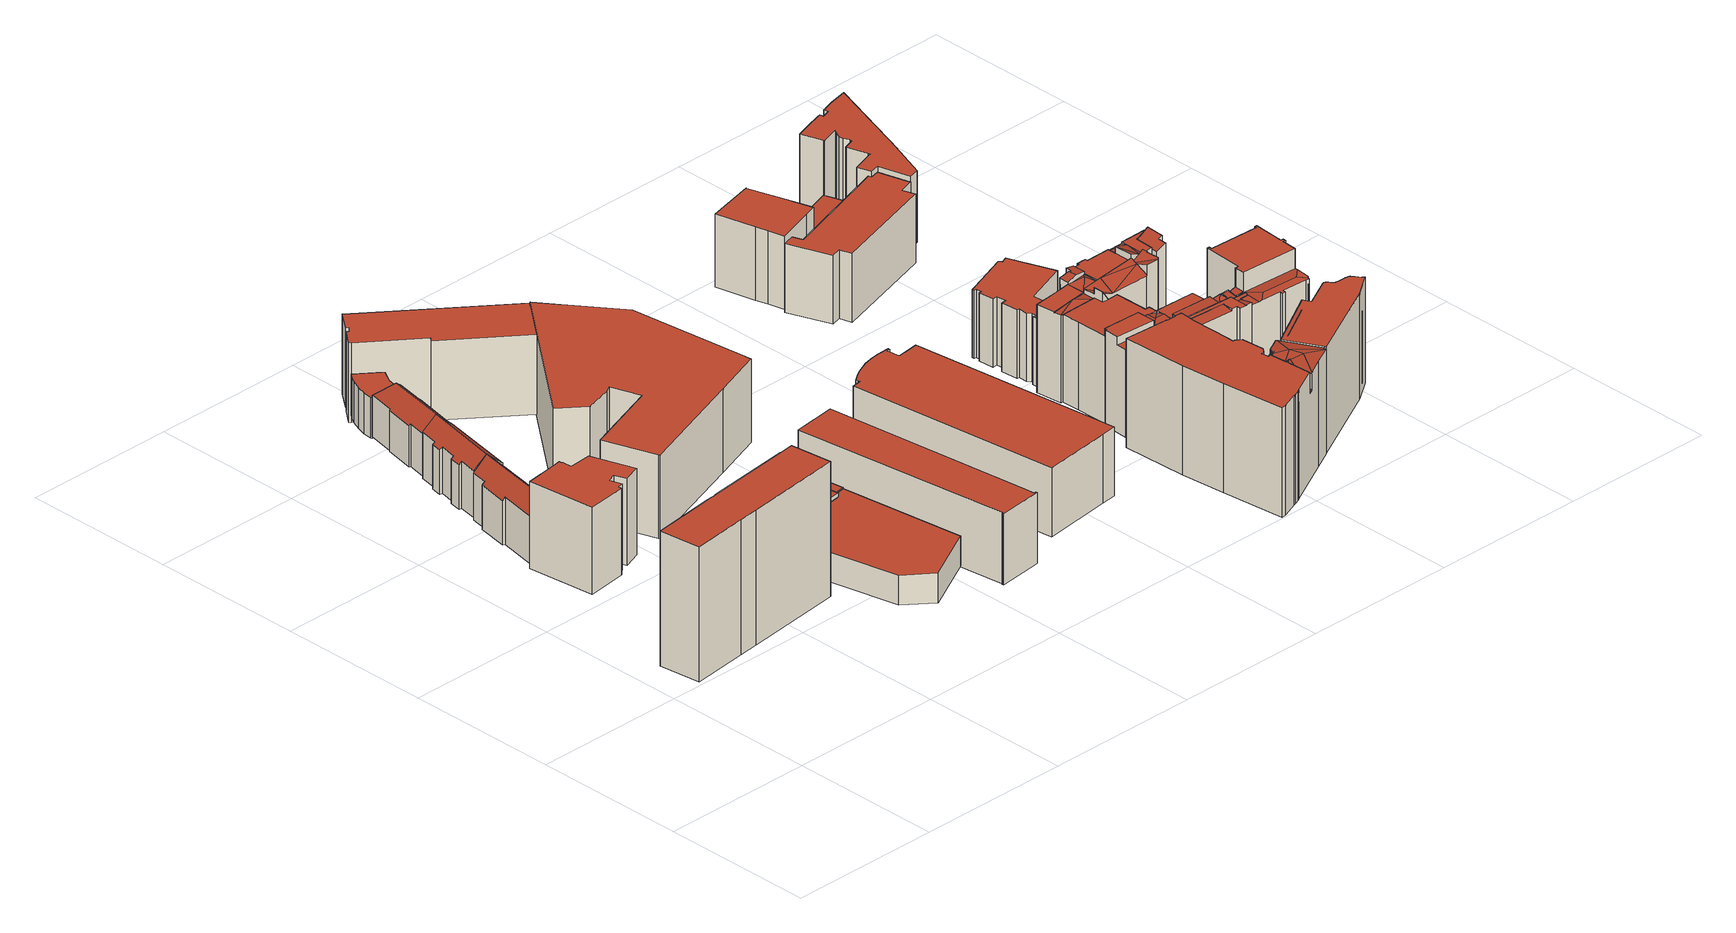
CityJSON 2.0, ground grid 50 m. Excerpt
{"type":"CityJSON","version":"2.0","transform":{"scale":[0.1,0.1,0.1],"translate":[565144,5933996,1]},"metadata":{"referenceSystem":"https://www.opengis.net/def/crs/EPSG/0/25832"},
"CityObjects":{
"building1":{"type":"Building","attributes":{"Gemeindeschluessel":"02000000","Geometrietyp2DReferenz":"3000","function":"31001_2010","roofType":"1000","measuredHeight":43.53,"storeysAboveGround":12},"geometry":[{"type":"MultiSurface","lod":"2","boundaries":[[[0,1,2,3]],[[4,5,6,7]],[[8,3,2,9]],[[0,10,11,1]],[[12,13,14,15]],[[16,17,18,14,13,19,11,10,20,6,5]],[[21,22,23,4,7,24,8,9,25,12,15]],[[23,22,17,16]],[[21,15,14,18]],[[12,25,19,13]],[[8,24,20,10,0,3]],[[25,9,2,1,11,19]],[[4,23,16,5]],[[22,21,18,17]],[[24,7,6,20]]],"semantics":{"surfaces":[{"type":"RoofSurface"},{"type":"WallSurface"},{"type":"GroundSurface"}],"values":[0,1,1,1,1,0,2,1,1,1,1,1,1,1,1]}}]},
"building2":{"type":"Building","attributes":{"Gemeindeschluessel":"02000000","Geometrietyp2DReferenz":"3000","function":"31001_2010","roofType":"1000","measuredHeight":28,"storeysAboveGround":7},"geometry":[{"type":"MultiSurface","lod":"2","boundaries":[[[26,27,28,29,30,31,32,33,34,35,36,37,38,39,40,41]],[[42,43,44,45,46,47,48,49,50,51,52,53,54,55,56,57]],[[57,56,27,26]],[[56,55,28,27]],[[55,54,29,28]],[[54,53,30,29]],[[53,52,31,30]],[[52,51,32,31]],[[51,50,33,32]],[[50,49,34,33]],[[49,48,35,34]],[[48,47,36,35]],[[47,46,37,36]],[[46,45,38,37]],[[45,44,39,38]],[[44,43,40,39]],[[43,42,41,40]],[[42,57,26,41]]],"semantics":{"surfaces":[{"type":"GroundSurface"},{"type":"RoofSurface"},{"type":"WallSurface"}],"values":[0,1,2,2,2,2,2,2,2,2,2,2,2,2,2,2,2,2]}}]},
"building3":{"type":"Building","attributes":{"Gemeindeschluessel":"02000000","Geometrietyp2DReferenz":"3000","function":"31001_1010","roofType":"3100","measuredHeight":19.77,"storeysAboveGround":4},"geometry":[{"type":"MultiSurface","lod":"2","boundaries":[[[58,59,60,61,62,63,64,65]],[[66,67,68,69,59,58]],[[70,65,64,71]],[[71,64,63,72]],[[72,63,62,73]],[[73,62,61,74]],[[74,61,60,75]],[[76,69,68,77]],[[77,68,67,78]],[[78,67,66,79]],[[79,66,58,65,70]],[[75,60,59,69,76]],[[75,76,77,78,79,70,71,72,73,74]]],"semantics":{"surfaces":[{"type":"RoofSurface"},{"type":"WallSurface"},{"type":"GroundSurface"}],"values":[0,0,1,1,1,1,1,1,1,1,1,1,2]}}]},
"building4":{"type":"Building","attributes":{"Gemeindeschluessel":"02000000","Geometrietyp2DReferenz":"3000","function":"31001_1010","roofType":"3100","measuredHeight":19.02,"storeysAboveGround":4},"geometry":[{"type":"MultiSurface","lod":"2","boundaries":[[[59,80,81,82,83,84,85,86,87,88,89,90]],[[91,92,80,59]],[[93,90,89,94]],[[94,89,88,95]],[[95,88,87,96]],[[96,87,86,97]],[[97,86,85,98]],[[98,85,84,99]],[[99,84,83,100]],[[100,83,82,101]],[[101,82,81,102]],[[103,92,91,104]],[[104,91,59,90,93]],[[102,81,80,92,103]],[[102,103,104,93,94,95,96,97,98,99,100,101]]],"semantics":{"surfaces":[{"type":"RoofSurface"},{"type":"WallSurface"},{"type":"GroundSurface"}],"values":[0,0,1,1,1,1,1,1,1,1,1,1,1,1,2]}}]},
"building5":{"type":"Building","attributes":{"Gemeindeschluessel":"02000000","Geometrietyp2DReferenz":"3000","function":"31001_1010","roofType":"3200","measuredHeight":18.4,"storeysAboveGround":4},"geometry":[{"type":"MultiSurface","lod":"2","boundaries":[[[105,106,107,108,109,110,111,112]],[[113,114,115,116,106,105]],[[106,116,117,118,107]],[[119,112,111,120]],[[120,111,110,121]],[[121,110,109,122]],[[122,109,108,123]],[[124,115,114,125]],[[125,114,113,126]],[[127,118,117,128]],[[124,125,126,119,120,121,122,123,127,128]],[[124,128,117,116,115]],[[119,126,113,105,112]],[[127,123,108,107,118]]],"semantics":{"surfaces":[{"type":"RoofSurface"},{"type":"WallSurface"},{"type":"GroundSurface"}],"values":[0,0,0,1,1,1,1,1,1,1,2,1,1,1]}}]},
"building6":{"type":"Building","attributes":{"Gemeindeschluessel":"02000000","Geometrietyp2DReferenz":"3000","function":"31001_2010","roofType":"1000","measuredHeight":13.11,"storeysAboveGround":3},"geometry":[{"type":"MultiSurface","lod":"2","boundaries":[[[129,130,131,132,133,134,135,136,137,138,139]],[[140,141,142,143,144,145,146,147,148,149,150]],[[142,137,136,143]],[[143,136,135,144]],[[144,135,134,145]],[[145,134,133,146]],[[146,133,132,147]],[[147,132,131,148]],[[148,131,130,149]],[[149,130,129,150]],[[140,139,138,141]],[[141,138,137,142]],[[140,150,129,139]]],"semantics":{"surfaces":[{"type":"RoofSurface"},{"type":"GroundSurface"},{"type":"WallSurface"}],"values":[0,1,2,2,2,2,2,2,2,2,2,2,2]}}]},
"building7":{"type":"Building","attributes":{"Gemeindeschluessel":"02000000","Geometrietyp2DReferenz":"3000","function":"31001_2462","roofType":"1000","measuredHeight":9.64},"geometry":[{"type":"MultiSurface","lod":"2","boundaries":[[[151,152,153,154]],[[154,153,155,156]],[[156,155,157,158]],[[158,157,159,160]],[[160,159,161,162]],[[162,161,163,164]],[[152,151,164,163]],[[164,151,154,156,158,160,162]],[[152,163,161,159,157,155,153]]],"semantics":{"surfaces":[{"type":"WallSurface"},{"type":"GroundSurface"},{"type":"RoofSurface"}],"values":[0,0,0,0,0,0,0,1,2]}}]},
"building8":{"type":"Building","attributes":{"Gemeindeschluessel":"02000000","Geometrietyp2DReferenz":"3000","function":"31001_3010","roofType":"1000","measuredHeight":8.7,"storeysAboveGround":3},"geometry":[{"type":"MultiSurface","lod":"2","boundaries":[[[165,166,167,168]],[[169,170,166,165]],[[169,171,172,170]],[[172,171,173,174]],[[174,173,175,176]],[[177,176,175,178]],[[167,177,178,168]],[[169,165,168,178,175,173,171]],[[166,170,172,174,176,177,167]]],"semantics":{"surfaces":[{"type":"WallSurface"},{"type":"GroundSurface"},{"type":"RoofSurface"}],"values":[0,0,0,0,0,0,0,1,2]}}]},
"building9":{"type":"Building","attributes":{"Gemeindeschluessel":"02000000","Geometrietyp2DReferenz":"3000","function":"31001_2010","roofType":"1000","measuredHeight":25.71,"storeysAboveGround":7},"geometry":[{"type":"MultiSurface","lod":"2","boundaries":[[[179,180,181,182]],[[182,181,183,184]],[[184,183,185,186]],[[186,185,187,188]],[[188,187,189,190]],[[190,189,191,192]],[[192,191,193,194]],[[194,193,195,196]],[[196,195,197,198]],[[198,197,199,200]],[[201,202,203,204]],[[205,206,180,179]],[[207,208,202,201]],[[204,203,206,205]],[[200,199,208,207]],[[200,207,201,204,205,179,182,184,186,188,190,192,194,196,198]],[[208,199,197,195,193,191,189,187,185,183,181,180,206,203,202]]],"semantics":{"surfaces":[{"type":"WallSurface"},{"type":"GroundSurface"},{"type":"RoofSurface"}],"values":[0,0,0,0,0,0,0,0,0,0,0,0,0,0,0,1,2]}}]},
"building10":{"type":"Building","attributes":{"Gemeindeschluessel":"02000000","Geometrietyp2DReferenz":"3000","function":"31001_2010","roofType":"1000","measuredHeight":8,"storeysAboveGround":3},"geometry":[{"type":"MultiSurface","lod":"2","boundaries":[[[209,210,211,212]],[[212,211,213,214]],[[214,213,215,216]],[[216,215,217,218]],[[210,209,219,220]],[[220,219,218,217]],[[218,219,209,212,214,216]],[[220,217,215,213,211,210]]],"semantics":{"surfaces":[{"type":"WallSurface"},{"type":"GroundSurface"},{"type":"RoofSurface"}],"values":[0,0,0,0,0,0,1,2]}}]},
"building11":{"type":"Building","attributes":{"Gemeindeschluessel":"02000000","Geometrietyp2DReferenz":"3000","function":"31001_2010","roofType":"1000","measuredHeight":26.95,"storeysAboveGround":7},"geometry":[{"type":"MultiSurface","lod":"2","boundaries":[[[221,222,223,224]],[[224,223,225,226]],[[227,228,229,230]],[[231,232,233,234]],[[234,233,235,236]],[[237,238,239,240]],[[241,242,243,244]],[[244,243,245,246]],[[232,231,230,229]],[[221,224,226,247,237,240,227,230,231,234,236,248,241,244,246]],[[245,243,242,249,235,233,232,229,228,239,238,250,225,223,222]],[[225,250,247,226]],[[245,222,221,246]],[[239,228,227,240]],[[249,242,241,248]],[[250,238,237,247]],[[235,249,248,236]]],"semantics":{"surfaces":[{"type":"WallSurface"},{"type":"GroundSurface"},{"type":"RoofSurface"}],"values":[0,0,0,0,0,0,0,0,0,1,2,0,0,0,0,0,0]}}]},
"building12":{"type":"Building","attributes":{"Gemeindeschluessel":"02000000","Geometrietyp2DReferenz":"3000","function":"31001_3010","roofType":"1000","measuredHeight":22.96,"storeysAboveGround":6},"geometry":[{"type":"MultiSurface","lod":"2","boundaries":[[[251,252,253,254,255,256,257,258,259]],[[260,261,262,263,264,265,266,267,268]],[[260,259,258,261]],[[261,258,257,262]],[[262,257,256,263]],[[263,256,255,264]],[[264,255,254,265]],[[265,254,253,266]],[[266,253,252,267]],[[267,252,251,268]],[[260,268,251,259]]],"semantics":{"surfaces":[{"type":"RoofSurface"},{"type":"GroundSurface"},{"type":"WallSurface"}],"values":[0,1,2,2,2,2,2,2,2,2,2]}}]},
"building13":{"type":"Building","attributes":{"Gemeindeschluessel":"02000000","Geometrietyp2DReferenz":"3000","function":"31001_2010","roofType":"1000","measuredHeight":22.2,"storeysAboveGround":6},"geometry":[{"type":"MultiSurface","lod":"2","boundaries":[[[269,270,271,272]],[[272,271,273,274]],[[274,273,275,276]],[[276,275,277,278]],[[279,280,270,269]],[[281,282,283,284]],[[284,283,285,286]],[[286,285,287,288]],[[288,287,289,290]],[[290,289,291,292]],[[292,291,293,294]],[[294,293,295,296]],[[296,295,297,298]],[[299,300,301,302]],[[303,304,305,306]],[[305,304,301,300,307,297,295,293,291,289,287,285,283,282,277,275,273,271,270,280]],[[279,269,272,274,276,278,281,284,286,288,290,292,294,296,298,308,299,302,303,306]],[[303,302,301,304]],[[279,306,305,280]],[[299,308,307,300]],[[308,298,297,307]],[[281,278,277,282]]],"semantics":{"surfaces":[{"type":"WallSurface"},{"type":"RoofSurface"},{"type":"GroundSurface"}],"values":[0,0,0,0,0,0,0,0,0,0,0,0,0,0,0,1,2,0,0,0,0,0]}}]},
"building14":{"type":"Building","attributes":{"Gemeindeschluessel":"02000000","Geometrietyp2DReferenz":"3000","function":"31001_2010","roofType":"1000","measuredHeight":35.48,"storeysAboveGround":7},"geometry":[{"type":"MultiSurface","lod":"2","boundaries":[[[309,310,311,312,313,314]],[[315,316,317,318,311,310]],[[312,319,320,321]],[[322,319,312]],[[323,322,324,325]],[[326,327,328,329,330,331,319]],[[322,323,332,326,319]],[[333,334,335,336]],[[336,335,337,338]],[[339,340,341,342]],[[342,341,343,344]],[[344,343,345,346]],[[347,348,349,350]],[[351,352,353,354]],[[354,353,355,356]],[[314,357,309]],[[315,358,316]],[[359,360,361,362]],[[362,361,363,364]],[[364,363,365,366]],[[366,365,367,368]],[[368,367,369,370]],[[371,372,373,374]],[[312,321,313]],[[317,375,318]],[[376,377,378,379]],[[379,378,380,381]],[[382,330,329,383]],[[383,329,328,384]],[[384,328,327,385]],[[386,387,388,389]],[[390,391,392,393]],[[393,392,394,395]],[[396,397,398,399]],[[400,401,357,314,313,321,320,377,376]],[[402,325,324,375,317,316,358,360,359]],[[403,402,359,362,364,366,368,370,351,354,356,333,336,338,371,374,386,389,404,339,342,344,346,390,393,395,347,350,400,376,379,381,396,399,382,383,384,385]],[[369,367,365,363,361,360,358,315,309,357,401,349,348,394,392,391,345,343,341,340,405,388,387,373,372,337,335,334,355,353,352]],[[318,375,324,322,312]],[[331,330,382,399,398]],[[402,403,332,323,325]],[[403,385,327,326,332]],[[397,396,381,380]],[[309,315,310]],[[318,312,311]],[[388,405,404,389]],[[373,387,386,374]],[[369,352,351,370]],[[349,401,400,350]],[[394,348,347,395]],[[345,391,390,346]],[[405,340,339,404]],[[337,372,371,338]],[[355,334,333,356]],[[397,380,378,377,320,319,331,398]]],"semantics":{"surfaces":[{"type":"RoofSurface"},{"type":"WallSurface"},{"type":"GroundSurface"}],"values":[0,0,0,0,0,0,0,1,1,1,1,1,1,1,1,1,1,1,1,1,1,1,1,1,1,1,1,1,1,1,1,1,1,1,1,1,2,0,0,1,1,1,1,1,1,1,1,1,1,1,1,1,1,1,0]}}]},
"building15":{"type":"Building","attributes":{"Gemeindeschluessel":"02000000","Geometrietyp2DReferenz":"3000","function":"31001_2010","roofType":"1000","measuredHeight":23.54,"storeysAboveGround":6},"geometry":[{"type":"MultiSurface","lod":"2","boundaries":[[[406,407,408,409]],[[410,411,412,413]],[[413,412,414,415]],[[415,414,416,417]],[[418,419,420,421]],[[419,418,422,423]],[[416,414,412,411,420,419,423,408,407,424]],[[410,413,415,417,425,406,409,422,418,421]],[[425,417,416,424]],[[410,421,420,411]],[[422,409,408,423]],[[406,425,424,407]]],"semantics":{"surfaces":[{"type":"WallSurface"},{"type":"RoofSurface"},{"type":"GroundSurface"}],"values":[0,0,0,0,0,0,1,2,0,0,0,0]}}]},
"building16":{"type":"Building","attributes":{"Gemeindeschluessel":"02000000","Geometrietyp2DReferenz":"3000","function":"31001_2010","roofType":"1000","measuredHeight":21.99,"storeysAboveGround":7},"geometry":[{"type":"MultiSurface","lod":"2","boundaries":[[[426,427,428,429]],[[430,431,432,433]],[[433,432,434,435]],[[435,434,436,437]],[[437,436,438,439]],[[439,438,440,441]],[[441,440,442,443]],[[443,442,444,445]],[[445,444,446,447]],[[447,446,448,449]],[[449,448,427,426]],[[450,451,452,453]],[[453,452,454,455]],[[455,454,456,457]],[[457,456,458,459]],[[459,458,460,461]],[[462,463,464,465]],[[465,464,466,467]],[[467,466,468,469]],[[460,458,456,454,452,451,470,468,466,464,463,428,427,448,446,444,442,440,438,436,434,432,431]],[[471,450,453,455,457,459,461,430,433,435,437,439,441,443,445,447,449,426,429,462,465,467,469]],[[430,461,460,431]],[[450,471,470,451]],[[471,469,468,470]],[[462,429,428,463]]],"semantics":{"surfaces":[{"type":"WallSurface"},{"type":"RoofSurface"},{"type":"GroundSurface"}],"values":[0,0,0,0,0,0,0,0,0,0,0,0,0,0,0,0,0,0,0,1,2,0,0,0,0]}}]},
"building17":{"type":"Building","attributes":{"Gemeindeschluessel":"02000000","Geometrietyp2DReferenz":"3000","function":"31001_2070","roofType":"1000","measuredHeight":31.59,"storeysAboveGround":7},"geometry":[{"type":"MultiSurface","lod":"2","boundaries":[[[472,473,474,475,476,477,478]],[[479,480,481,482]],[[483,480,479]],[[484,485,486,487,488,489]],[[490,491,492,493,480,483]],[[493,481,480]],[[494,495,496,497]],[[498,499,496,495,500]],[[501,502,503,504]],[[505,495,494]],[[506,507,508]],[[509,510,506,508]],[[511,510,512]],[[513,510,511]],[[514,515,516,517,518]],[[519,520,521,515,514]],[[513,522,510]],[[523,524,525,522,513]],[[502,526,527,528,529,503]],[[505,500,495]],[[515,530,531,516]],[[521,532,530,515]],[[533,534,507]],[[506,533,507]],[[535,536,533,506]],[[537,538,539,540,541,542,543]],[[544,545,546,547,548,549]],[[520,550,551,552,553,554,555,532]],[[556,557,558,559]],[[560,561,562,563]],[[564,565,566]],[[567,564,566]],[[568,569,570,571,572,564,573]],[[533,574,575,568,573]],[[561,576,562]],[[577,578,579,580,581]],[[582,583,584,585,586]],[[587,582,586]],[[588,582,587]],[[588,589,590,583,582]],[[591,565,564]],[[592,593,594,595,596]],[[597,598,599,600,601]],[[602,603,604,605]],[[606,478,477,607]],[[607,477,476,608]],[[608,476,475,609]],[[497,474,473,494]],[[481,494,473,472,482]],[[610,611,612,613]],[[613,612,614,615]],[[615,614,616,617]],[[617,616,618,619]],[[620,488,487,621]],[[622,486,485,623]],[[518,623,485,484,624,514]],[[624,484,489,625]],[[626,491,490,627]],[[492,628,629,493]],[[509,512,510]],[[513,511,630]],[[513,631,523]],[[544,632,633,530,545]],[[530,633,531]],[[517,623,518]],[[514,624,634,519]],[[598,635,636,599]],[[637,638,639,640]],[[640,639,641,642]],[[642,641,643,644]],[[644,643,645,646]],[[543,522,525,537]],[[647,529,528,648]],[[649,527,526,650]],[[563,651,652,560]],[[505,653,650,500]],[[573,654,534,533]],[[655,541,540,656]],[[656,540,539,657]],[[657,539,538,658]],[[659,549,548,660]],[[660,548,547,661]],[[555,554,546,545,530]],[[581,552,551,577]],[[555,530,532]],[[586,558,557,587]],[[662,663,664]],[[560,652,566,565,665,561]],[[654,573,564,567]],[[654,567,566,652]],[[564,572,591]],[[666,570,569,667]],[[536,574,533]],[[668,580,579,669]],[[670,671,672,673]],[[674,675,664]],[[676,596,595]],[[593,677,678,594]],[[589,679,590]],[[680,681,682,683]],[[684,685,686,687]],[[603,687,686,688,604]],[[561,665,689,576]],[[690,691,692]],[[693,694,695,696]],[[690,685,684]],[[697,698,699,700]],[[700,699,701,702]],[[703,704,705,706]],[[602,707,687,603]],[[627,490,483,479,482,472,478,606]],[[708,709,710,711,588,587,557,556,712]],[[713,714,715,716,651,563,562,576,689]],[[717,718,707,602,605,571,570,666]],[[719,720,721,524,523,631]],[[621,487,486,622,722,723]],[[693,696,717,666,667,724,725,655,656,657,658,721,720,659,660,661,726,668,669,727,680,683,728,703,706,729,670,673,730,731,637,640,642,644,646,610,613,615,617,619,620,621,723,626,627,606,607,608,609,732,733,647,648,734,697,700,702,715,714]],[[722,622,623,517,531,633,632,719,631,513,630,629,628]],[[701,699,698,735,649,650,653,654,652,651,716]],[[708,712,736,662,664,675,672,671,676,595]],[[713,689,665,688,686,685,690,692]],[[732,609,475,474,497,496,499]],[[722,628,492,491,626,723]],[[659,720,719,632,544,549]],[[597,736,712,556,559,550,520,519,634,635,598]],[[737,730,673,672,675,674]],[[680,727,584,583,590,679,681]],[[708,595,594,678,738,709]],[[703,728,739,711,710,740,704]],[[731,730,737,741,601,600]],[[718,717,696,695]],[[693,714,713,692,691,694]],[[739,728,683,682]],[[729,706,705,677,593,592]],[[670,729,592,596,676,671]],[[727,669,579,578,585,584]],[[724,667,569,568,575]],[[605,604,688,665,565,591,572,571]],[[663,662,736,597,601,741]],[[558,586,585,578,577,551,550,559]],[[668,726,553,552,581,580]],[[726,661,547,546,554,553]],[[655,725,535,542,541]],[[725,724,575,574,536,535]],[[701,716,715,702]],[[735,698,697,734]],[[734,648,528,527,649,735]],[[721,658,538,537,525,524]],[[637,731,600,599,636,638]],[[520,532,521]],[[531,517,516]],[[494,481,493,629,630,511,512,509,508]],[[522,543,542,535,506,510]],[[494,508,507,534,654,653,505]],[[498,500,650,526,502,501]],[[647,733,504,503,529]],[[733,732,499,498,501,504]],[[611,610,646,645]],[[620,619,618,625,489,488]],[[718,695,694,691,690,684,687,707]],[[739,682,681,679,589,588,711]],[[740,710,709,738]],[[740,738,678,677,705,704]],[[663,741,737,674,664]],[[611,645,643,641,639,638,636,635,634,624,625,618,616,614,612]]],"semantics":{"surfaces":[{"type":"RoofSurface"},{"type":"WallSurface"},{"type":"GroundSurface"}],"values":[0,0,0,0,0,0,0,0,0,0,0,0,0,0,0,0,0,0,0,0,0,0,0,0,0,0,0,0,0,0,0,0,0,0,0,0,0,0,0,0,0,0,0,0,1,1,1,1,1,1,1,1,1,1,1,1,1,1,1,1,1,1,1,1,1,1,1,1,1,1,1,1,1,1,1,1,1,1,1,1,1,1,1,1,1,1,1,1,1,1,1,1,1,1,1,1,1,1,1,1,1,1,1,1,1,1,1,1,1,1,1,1,1,1,1,1,2,0,0,0,0,1,1,1,1,1,1,1,1,1,1,1,1,1,1,1,1,1,1,1,1,1,1,1,1,1,1,1,1,1,1,1,1,1,1,1,1,1,1,0,0,0,0,0,0]}}]},
"building18":{"type":"Building","attributes":{"Gemeindeschluessel":"02000000","Geometrietyp2DReferenz":"3000","function":"31001_2010","roofType":"1000","measuredHeight":22.22,"storeysAboveGround":8},"geometry":[{"type":"MultiSurface","lod":"2","boundaries":[[[742,743,744,745,746,747,748,749,750]],[[747,751,752,748]],[[753,754,755,756]],[[756,755,757,758]],[[759,746,745,760]],[[760,745,744,761]],[[761,744,743,762]],[[762,743,742,763]],[[748,752,764,749]],[[765,766,767,768]],[[763,742,750,769]],[[757,755,754,770,771,772,767,766,773,764,752,751,774]],[[775,776,777,753,756,758,778,759,760,761,762,763,769,779,765,768]],[[777,776,771,770]],[[776,775,772,771]],[[775,768,767,772]],[[765,779,773,766]],[[779,769,750,749,764,773]],[[753,777,770,754]],[[778,758,757,774]],[[759,778,774,751,747,746]]],"semantics":{"surfaces":[{"type":"RoofSurface"},{"type":"WallSurface"},{"type":"GroundSurface"}],"values":[0,1,1,1,1,1,1,1,1,1,1,0,2,1,1,1,1,1,1,1,1]}}]},
"building19":{"type":"Building","attributes":{"Gemeindeschluessel":"02000000","Geometrietyp2DReferenz":"3000","function":"31001_2010","roofType":"1000","measuredHeight":34.2,"storeysAboveGround":7},"geometry":[{"type":"MultiSurface","lod":"2","boundaries":[[[780,781,782]],[[782,783,784,780]],[[785,786,787,788]],[[788,787,789,790]],[[790,789,791,792]],[[792,791,793,794]],[[794,793,795,796]],[[796,795,797,798]],[[798,797,799,800]],[[800,799,801,802]],[[802,801,803,804]],[[804,803,805,806]],[[806,805,807,808]],[[808,807,809,810]],[[810,809,811,812]],[[812,811,813,814]],[[814,813,815,816]],[[816,815,817,818]],[[818,817,819,820]],[[820,819,821,822]],[[822,821,823,824]],[[824,823,825,826]],[[826,825,827,828]],[[829,830,831,832]],[[833,834,835,836]],[[837,838,839,840]],[[840,839,841,842]],[[842,841,843,844]],[[845,833,836,846,847,829,832,848,785,788,790,792,794,796,798,800,802,804,806,808,810,812,814,816,818,820,822,824,826,828,837,840,842,844]],[[835,834,849,843,841,839,838,827,825,823,821,819,817,815,813,811,809,807,805,803,801,799,797,795,793,791,789,787,786,784,783,850]],[[785,848,851,781,780,784,786]],[[849,834,833,845]],[[835,850,846,836]],[[843,849,845,844]],[[827,838,837,828]],[[830,829,847,852]],[[847,846,850,783,782,852]],[[851,848,832,831]],[[851,831,830,852,782,781]]],"semantics":{"surfaces":[{"type":"RoofSurface"},{"type":"WallSurface"},{"type":"GroundSurface"}],"values":[0,1,1,1,1,1,1,1,1,1,1,1,1,1,1,1,1,1,1,1,1,1,1,1,1,1,1,1,2,0,1,1,1,1,1,1,1,1,0]}}]},
"building20":{"type":"Building","attributes":{"Gemeindeschluessel":"02000000","Geometrietyp2DReferenz":"3000","function":"31001_2140","roofType":"1000","measuredHeight":5.49,"storeysAboveGround":1},"geometry":[{"type":"MultiSurface","lod":"2","boundaries":[[[422,853,854,855]],[[856,857,858,859]],[[859,858,860,861]],[[861,860,862,863]],[[864,865,866,867]],[[868,869,866,865,862,860,858,857,854,853]],[[870,871,422,855,856,859,861,863,864,867]],[[870,867,866,869]],[[871,870,869,868]],[[864,863,862,865]],[[422,871,868,853]],[[856,855,854,857]]],"semantics":{"surfaces":[{"type":"WallSurface"},{"type":"RoofSurface"},{"type":"GroundSurface"}],"values":[0,0,0,0,0,1,2,0,0,0,0,0]}}]},
"building21":{"type":"Building","attributes":{"Gemeindeschluessel":"02000000","Geometrietyp2DReferenz":"3000","function":"31001_2010","roofType":"1000","measuredHeight":35.14,"storeysAboveGround":10},"geometry":[{"type":"MultiSurface","lod":"2","boundaries":[[[872,873,874,875]],[[876,877,878,879]],[[877,880,881,882,883]],[[884,885,886,887,873,872]],[[886,885,888,889,890,876]],[[891,892,893,894,895,896,897,898,888,885,884]],[[898,899,900,889,888]],[[901,902,903,882]],[[904,875,874,905]],[[883,878,877]],[[882,881,901]],[[906,887,886,907]],[[908,909,910,911]],[[911,910,912,913]],[[913,912,914,915]],[[915,914,916,917]],[[917,916,918,919]],[[919,918,920,921]],[[921,920,922,923]],[[923,922,924,925]],[[925,924,926,927]],[[927,926,928,929]],[[929,928,930,931]],[[932,897,896,933]],[[933,896,895,934]],[[934,895,894,935]],[[935,894,893,936]],[[936,893,892,937]],[[937,892,891,938]],[[939,900,899,940]],[[941,903,902,942]],[[939,940,932,933,934,935,936,937,938,904,905,906,907,943,941,942,908,911,913,915,917,919,921,923,925,927,929,931]],[[904,938,891,884,872,875]],[[941,943,879,878,883,882,903]],[[944,890,889,900,939,931,930]],[[932,940,899,898,897]],[[908,942,902,901,945,909]],[[945,901,881,880,946]],[[876,890,944,946,880,877]],[[943,907,886,876,879]],[[906,905,874,873,887]],[[945,946,944,930,928,926,924,922,920,918,916,914,912,910,909]]],"semantics":{"surfaces":[{"type":"RoofSurface"},{"type":"WallSurface"},{"type":"GroundSurface"}],"values":[0,0,0,0,0,0,0,0,1,1,1,1,1,1,1,1,1,1,1,1,1,1,1,1,1,1,1,1,1,1,1,2,1,1,1,1,1,1,1,1,1,0]}}]},
"building22":{"type":"Building","attributes":{"Gemeindeschluessel":"02000000","Geometrietyp2DReferenz":"3000","function":"31001_2010","roofType":"1000","measuredHeight":23.12,"storeysAboveGround":5},"geometry":[{"type":"MultiSurface","lod":"2","boundaries":[[[947,948,949,950]],[[950,949,951,952]],[[953,954,955,956]],[[956,955,957,958]],[[958,957,959,960]],[[960,959,961,962]],[[962,961,963,964]],[[964,963,965,966]],[[966,965,967,968]],[[968,967,969,970]],[[859,971,972,856]],[[973,974,975,976]],[[863,977,978,979]],[[867,980,981,864]],[[982,983,984,985]],[[986,987,983,982]],[[970,969,988,989]],[[990,973,976,991,947,950,952,867,864,863,979,992,986,982,985,993,859,856,953,956,958,960,962,964,966,968,970,989]],[[994,975,974,995,988,969,967,965,963,961,959,957,955,954,972,971,996,984,983,987,997,978,977,981,980,951,949,948]],[[951,980,867,952]],[[995,974,973,990]],[[997,987,986,992]],[[988,995,990,989]],[[981,977,863,864]],[[978,997,992,979]],[[975,994,991,976]],[[972,954,953,856]],[[996,971,859,993]],[[984,996,993,985]],[[994,948,947,991]]],"semantics":{"surfaces":[{"type":"WallSurface"},{"type":"GroundSurface"},{"type":"RoofSurface"}],"values":[0,0,0,0,0,0,0,0,0,0,0,0,0,0,0,0,0,1,2,0,0,0,0,0,0,0,0,0,0,0]}}]}
},
"vertices":[
[251,590,144],[535,623,144],[515,771,144],[233,736,144],[8,561,77],[8,561,513],[218,586,513],[218,586,77],[233,736,77],[515,771,77],[251,590,513],[535,623,513],[585,628,77],[585,628,513],[601,492,513],[601,492,77],[24,425,513],[206,446,513],[274,454,513],[535,622,513],[251,589,513],[274,454,77],[206,446,77],[24,425,77],[251,589,77],[535,622,77],
[364,1012,88],[306,992,88],[293,1030,88],[265,1021,88],[278,982,88],[258,976,88],[259,966,88],[130,950,88],[104,1170,88],[114,1171,88],[209,1184,88],[237,1188,88],[238,1179,88],[241,1179,88],[243,1147,88],[316,1153,88],[316,1153,368],[243,1147,368],[241,1179,368],[238,1179,368],[237,1188,368],[209,1184,368],[114,1171,368],[104,1170,368],[130,950,368],[259,966,368],[258,976,368],[278,982,368],[265,1021,368],[293,1030,368],[306,992,368],[364,1012,368],
[160,1177,293],[212,1446,293],[168,1454,247],[157,1399,247],[149,1401,238],[130,1302,238],[139,1300,247],[114,1171,247],[209,1184,244],[229,1288,244],[235,1286,238],[264,1436,238],[114,1171,95],[139,1300,95],[130,1302,95],[149,1401,95],[157,1399,95],[168,1454,95],[264,1436,95],[235,1286,95],[229,1288,95],[209,1184,95],
[259,1692,293],[215,1700,252],[203,1640,252],[196,1642,245],[189,1607,245],[197,1605,252],[186,1549,252],[178,1551,245],[171,1514,245],[179,1512,253],[168,1454,253],[264,1436,245],[311,1681,245],[168,1454,102],[179,1512,102],[171,1514,102],[178,1551,102],[186,1549,102],[197,1605,102],[189,1607,102],[196,1642,102],[203,1640,102],[215,1700,102],[311,1681,102],[264,1436,102],
[261,1691,294],[299,1889,294],[262,1944,246],[245,1858,246],[242,1858,243],[222,1760,243],[227,1759,247],[215,1700,247],[311,1681,243],[342,1838,243],[335,1839,249],[351,1924,249],[353,1930,243],[263,1948,243],[215,1700,110],[227,1759,110],[222,1760,110],[242,1858,110],[245,1858,110],[335,1839,110],[342,1838,110],[311,1681,110],[263,1948,110],[353,1930,110],
[362,1980,235],[384,2021,235],[311,2078,235],[298,2061,235],[287,2042,235],[274,2012,235],[266,1981,235],[263,1953,235],[263,1948,235],[353,1930,235],[353,1934,235],[353,1934,104],[353,1930,104],[263,1948,104],[263,1953,104],[266,1981,104],[274,2012,104],[287,2042,104],[298,2061,104],[311,2078,104],[384,2021,104],[362,1980,104],
[897,761,60],[897,761,156],[895,777,156],[895,777,60],[939,783,156],[939,783,60],[991,376,156],[991,376,60],[809,279,156],[809,279,60],[723,347,156],[723,347,60],[640,724,156],[640,724,60],
[628,724,82],[628,724,169],[607,874,169],[607,874,82],[640,724,82],[640,724,169],[897,761,82],[897,761,169],[895,777,82],[895,777,169],[877,912,82],[877,912,169],[874,912,169],[874,912,82],
[306,2082,79],[306,2082,336],[344,2131,336],[344,2131,79],[350,2125,336],[350,2125,79],[363,2139,336],[363,2139,79],[356,2145,336],[356,2145,79],[395,2195,336],[395,2195,79],[402,2204,336],[402,2204,79],[811,1883,336],[811,1883,79],[808,1879,336],[808,1879,79],[806,1877,336],[806,1877,79],[803,1873,336],[803,1873,79],[476,1930,79],[476,1930,336],[485,1941,336],[485,1941,79],[311,2078,79],[311,2078,336],[705,1749,79],[705,1749,336],
[939,783,79],[939,783,159],[895,777,159],[895,777,79],[877,912,159],[877,912,79],[874,912,159],[874,912,79],[871,934,159],[871,934,79],[919,939,79],[919,939,159],
[488,1045,74],[488,1045,343],[486,1050,343],[486,1050,74],[427,1219,343],[427,1219,74],[534,1366,74],[534,1366,343],[453,1430,343],[453,1430,74],[803,1873,74],[803,1873,343],[807,1876,343],[807,1876,74],[858,1809,343],[858,1809,74],[643,1402,74],[643,1402,343],[625,1392,343],[625,1392,74],[1025,1254,74],[1025,1254,343],[1027,1232,343],[1027,1232,74],[860,1173,343],[860,1173,74],[677,1306,74],[978,1649,74],[978,1649,343],[677,1306,343],
[1010,229,287],[1007,228,287],[1007,222,287],[1153,239,287],[1152,243,287],[1144,242,287],[1141,275,287],[1060,956,287],[919,939,287],[919,939,57],[1060,956,57],[1141,275,57],[1144,242,57],[1152,243,57],[1153,239,57],[1007,222,57],[1007,228,57],[1010,229,57],
[1205,1013,52],[1205,1013,274],[1236,1017,274],[1236,1017,52],[1235,1023,274],[1235,1023,52],[1230,1028,274],[1230,1028,52],[1250,1043,274],[1250,1043,52],[1287,318,52],[1287,318,274],[1271,1056,52],[1271,1056,274],[1293,1066,274],[1293,1066,52],[1316,1075,274],[1316,1075,52],[1340,1081,274],[1340,1081,52],[1364,1085,274],[1364,1085,52],[1389,1086,274],[1389,1086,52],[1414,1086,274],[1414,1086,52],[1413,1079,274],[1413,1079,52],[1404,1079,274],[1404,1079,52],[1431,1040,52],[1431,1040,274],[1481,1046,274],[1481,1046,52],[1563,351,52],[1563,351,274],[1514,345,274],[1514,345,52],[1409,1037,274],[1409,1037,52],
[2054,169,352],[2054,165,355],[2068,172,355],[2066,190,338],[2062,238,294],[2049,232,294],[2055,162,352],[2060,86,283],[2075,94,283],[2069,153,338],[2112,218,347],[2074,244,340],[2062,238,338],[2124,175,347],[2193,156,339],[2079,96,339],[2131,124,339],[2195,159,339],[2193,163,339],[2197,165,338],[2135,284,338],[2134,283,338],[2132,287,338],[2196,158,339],[1973,562,0],[1973,562,352],[1975,562,352],[1975,562,0],[1980,560,352],[1980,560,0],[2028,376,0],[2028,376,352],[2028,358,352],[2028,358,0],[2028,354,352],[2028,354,0],[2034,354,352],[2034,354,0],[2044,251,0],[2044,251,352],[2037,250,352],[2037,250,0],[1849,212,0],[1849,212,352],[1836,357,352],[1836,357,0],[1828,571,352],[1828,571,0],[2049,232,352],[2060,86,352],[1973,41,0],[1973,41,352],[1966,37,352],[1966,37,0],[1951,31,352],[1951,31,0],[1943,28,352],[1943,28,0],[1889,7,352],[1889,7,0],[1872,5,352],[1872,5,0],[2007,559,0],[2007,559,352],[2007,561,352],[2007,561,0],[2075,94,338],[2083,249,0],[2083,249,340],[2081,252,340],[2081,252,0],[2082,257,339],[2082,257,0],[2134,283,0],[2135,284,0],[2197,165,0],[2193,163,0],[2031,560,0],[2031,560,352],[2031,556,352],[2031,556,0],[2052,340,0],[2052,340,352],[2058,268,352],[2058,268,0],[2056,265,352],[2056,265,0],[2085,267,0],[2085,267,338],[2130,290,338],[2130,290,0],[2039,227,0],[2039,227,352],[2131,124,0],[2196,158,0],[2027,508,0],[2027,508,352],
[1712,1944,59],[1712,1944,295],[1712,1943,295],[1712,1943,59],[1729,1726,59],[1729,1726,295],[1607,1687,295],[1607,1687,59],[1594,1739,295],[1594,1739,59],[1585,1777,295],[1585,1777,59],[1769,1752,59],[1769,1752,295],[1772,1739,295],[1772,1739,59],[1753,1807,59],[1753,1807,295],[1554,1906,295],[1554,1906,59],
[1801,1148,53],[1801,1148,273],[1815,1152,273],[1815,1152,53],[1819,982,53],[1819,982,273],[1812,982,273],[1812,982,53],[1808,1039,273],[1808,1039,53],[1825,1040,273],[1825,1040,53],[1822,1072,273],[1822,1072,53],[1806,1071,273],[1806,1071,53],[1803,1121,273],[1803,1121,53],[1810,1122,273],[1810,1122,53],[1809,1140,273],[1809,1140,53],[1801,1140,273],[1801,1140,53],[1900,922,53],[1900,922,273],[1820,913,273],[1820,913,53],[1819,928,273],[1819,928,53],[1829,923,273],[1829,923,53],[1829,942,273],[1829,942,53],[1819,951,273],[1819,951,53],[1957,1203,53],[1957,1203,273],[1965,1194,273],[1965,1194,53],[1985,1202,273],[1985,1202,53],[2039,1053,273],[2039,1053,53],[1896,1002,273],[1896,1002,53],
[1826,852,317],[1957,868,317],[1956,929,317],[1932,926,317],[1906,923,317],[1900,922,317],[1820,913,317],[1826,851,316],[1889,843,334],[1957,868,314],[1826,852,314],[1829,827,317],[1962,598,341],[1961,659,341],[1836,663,341],[1836,656,341],[1830,656,341],[1828,606,341],[1829,826,315],[1834,826,315],[1834,825,314],[1958,827,314],[1957,868,315],[1993,903,336],[1957,929,316],[1956,929,315],[1957,929,315],[1958,929,316],[2029,938,315],[1957,929,324],[1992,933,330],[1992,961,330],[1957,961,324],[2029,876,315],[2030,827,300],[2029,876,329],[1957,868,329],[1958,827,329],[1976,827,322],[1958,795,350],[1958,827,350],[1980,795,317],[1962,598,312],[1996,627,320],[1996,658,320],[1985,658,317],[1961,659,312],[2031,594,312],[2031,617,318],[2031,626,320],[2030,827,239],[2015,796,262],[2015,802,262],[2030,802,239],[2029,938,324],[2028,981,324],[2002,981,328],[2002,961,328],[2031,657,312],[2007,658,317],[2031,634,318],[2166,871,319],[2166,892,329],[2163,829,300],[2166,829,300],[2030,802,74],[2031,802,74],[2051,802,74],[2051,796,74],[2163,798,74],[2163,829,74],[2030,827,74],[2031,685,74],[2031,657,74],[2165,653,74],[2166,686,74],[2052,690,74],[2052,684,74],[2031,594,318],[2168,587,318],[2167,652,318],[2165,652,318],[2165,653,318],[2031,657,318],[2032,557,331],[2168,549,331],[2168,587,335],[2031,594,335],[2165,954,317],[2218,960,317],[2166,982,314],[2165,982,314],[2200,896,326],[2218,960,320],[2165,954,340],[2166,892,340],[2212,833,331],[2215,837,333],[2214,881,332],[2216,881,333],[2216,898,333],[2166,892,313],[2166,829,333],[2208,830,333],[2218,983,314],[2168,587,286],[2201,585,286],[2203,637,286],[2190,652,286],[2167,652,286],[2189,567,343],[2209,583,324],[2201,584,324],[2201,585,323],[2168,587,323],[2168,549,323],[2210,547,323],[2210,548,323],[2210,583,323],[2216,898,320],[2229,483,334],[2232,529,323],[2209,530,323],[2209,486,333],[2209,484,334],[2032,542,74],[2032,557,74],[2031,557,74],[2031,556,74],[2030,542,74],[2254,882,74],[2256,903,74],[2216,898,74],[2216,881,74],[1820,913,34],[1900,922,34],[1906,923,34],[1932,926,34],[1953,586,34],[1953,586,316],[1916,588,316],[1916,588,34],[1915,565,316],[1915,565,34],[1828,571,316],[1828,571,34],[1826,571,316],[1826,571,34],[1830,656,34],[1836,656,34],[1836,663,317],[1961,659,317],[1962,598,316],[1828,606,316],[1834,826,34],[1829,826,34],[1834,825,317],[1958,827,317],[1958,795,317],[2015,796,317],[2031,685,317],[2031,657,317],[2031,594,316],[2032,557,316],[2031,557,316],[2031,560,34],[2031,560,316],[2007,561,316],[2007,561,34],[2007,559,316],[2007,559,34],[1980,560,316],[1980,560,34],[1975,562,316],[1975,562,34],[2002,961,34],[2002,981,34],[2028,981,318],[2029,938,318],[2165,982,318],[2165,954,318],[2029,876,318],[2166,892,318],[2163,798,34],[2051,796,34],[2051,802,34],[2031,802,34],[2052,684,34],[2052,690,34],[2166,686,34],[2168,533,333],[2168,533,334],[2168,528,333],[2218,960,319],[2214,881,34],[2215,837,34],[2190,652,34],[2203,637,34],[2186,485,34],[2186,485,333],[2186,498,333],[2186,498,34],[2169,499,326],[2169,499,333],[2209,484,333],[2232,529,324],[2209,530,324],[2210,583,329],[2235,582,34],[2235,582,329],[2234,549,323],[2234,549,34],[2259,965,315],[2259,965,319],[2256,903,319],[2256,903,315],[2216,898,319],[2218,983,319],[2268,966,319],[2308,971,335],[2308,971,319],[2304,910,34],[2304,910,335],[2291,911,329],[2291,911,34],[2051,989,34],[2051,989,318],[2074,989,318],[2074,989,34],[2083,989,318],[2083,989,34],[2259,529,34],[2259,529,325],[2232,530,325],[2232,530,34],[2254,882,315],[2210,547,333],[2210,547,324],[2259,544,324],[2259,544,323],[2032,557,333],[2308,984,319],[2308,984,34],[2083,981,34],[2083,981,318],[2289,882,34],[2289,882,329],[2016,685,317],[2016,685,34],[2015,802,34],[1835,765,317],[1835,765,34],[2208,830,34],[2163,829,34],[2165,652,34],[2201,584,34],[2260,548,34],[2229,483,34],[2027,508,34],[2031,556,34],[1958,929,34],[1957,961,34],[2051,981,34],[2051,981,318],[2032,542,333],[2027,508,326],[2210,539,331],[2260,548,323],[2259,536,331],[2030,542,334],
[1864,1766,112],[1832,1757,112],[1779,1741,112],[1772,1739,112],[1729,1726,112],[1646,1700,112],[1658,1665,112],[2024,1779,112],[2013,1813,112],[1646,1700,272],[1658,1665,272],[1690,1557,50],[1690,1557,272],[1658,1547,272],[1658,1547,50],[1658,1548,272],[1658,1548,50],[1729,1726,50],[1772,1739,50],[1779,1741,50],[1832,1757,50],[1864,1766,50],[2024,1779,272],[2056,1776,50],[2056,1776,272],[2084,1673,272],[2084,1673,50],[2013,1813,50],[1702,1517,272],[2048,1619,272],[2036,1658,272],[2027,1769,272],[1607,1687,272],[2036,1658,50],[2048,1619,50],[1702,1517,50],[1607,1687,50],[2027,1769,50],
[2326,385,311],[2319,387,299],[2138,278,311],[2138,278,343],[2326,385,343],[2329,384,1],[2329,384,343],[2341,362,343],[2341,362,1],[2430,408,343],[2430,408,1],[2433,409,343],[2433,409,1],[2435,409,343],[2435,409,1],[2436,409,343],[2436,409,1],[2441,407,343],[2441,407,1],[2445,403,343],[2445,403,1],[2446,403,343],[2446,403,1],[2455,390,343],[2455,390,1],[2455,389,343],[2455,389,1],[2456,388,343],[2456,388,1],[2457,388,343],[2457,388,1],[2460,388,343],[2460,388,1],[2470,387,343],[2470,387,1],[2489,386,343],[2489,386,1],[2495,386,343],[2495,386,1],[2499,385,343],[2499,385,1],[2505,385,343],[2505,385,1],[2511,382,343],[2511,382,1],[2516,375,343],[2516,375,1],[2518,371,343],[2518,371,1],[2134,283,1],[2134,283,304],[2130,290,296],[2130,290,1],[2196,158,1],[2196,158,343],[2193,163,343],[2193,163,1],[2530,354,1],[2530,354,343],[2532,356,343],[2532,356,1],[2534,353,343],[2534,353,1],[2537,350,343],[2537,350,1],[2465,299,1],[2197,165,1],[2135,284,1],[2315,388,1],[2465,299,343],[2197,165,343],[2315,388,296],[2135,284,304],
[1753,1807,114],[1732,1877,114],[1732,1877,59],[2048,1979,59],[2048,1979,114],[2049,1976,114],[2049,1976,59],[2067,1918,114],[2067,1918,59],[2068,1912,114],[2068,1912,59],[2087,1843,59],[2087,1843,114],[2088,1837,114],[2088,1837,59],[1963,1876,114],[1985,1805,114],[1985,1805,59],[1963,1876,59],
[2255,481,326],[2258,529,326],[2232,530,326],[2229,483,326],[2259,548,326],[2248,549,326],[2234,550,326],[2234,549,326],[2259,548,329],[2261,580,329],[2235,581,322],[2234,550,322],[2265,481,327],[2295,508,328],[2260,548,326],[2259,529,326],[2418,501,328],[2450,529,327],[2450,537,326],[2333,477,327],[2333,467,326],[2343,467,326],[2344,476,327],[2428,471,327],[2439,470,327],[2439,475,327],[2440,476,327],[2445,481,327],[2447,488,327],[2261,580,322],[2256,581,322],[2235,582,322],[2229,483,39],[2232,530,39],[2259,529,39],[2260,548,39],[2271,580,39],[2271,580,391],[2279,709,391],[2279,709,39],[2287,709,391],[2287,709,39],[2287,700,391],[2287,700,39],[2453,692,391],[2453,692,39],[2454,699,391],[2454,699,39],[2461,699,391],[2461,699,39],[2456,622,391],[2456,622,39],[2454,597,391],[2454,597,39],[2462,596,391],[2462,596,39],[2461,585,391],[2461,585,39],[2453,586,391],[2453,586,39],[2439,475,39],[2439,470,39],[2428,471,39],[2344,476,39],[2343,467,39],[2333,467,39],[2333,477,39],[2447,488,39],[2445,481,39],[2235,582,39],[2256,581,39],[2234,549,39],[2450,537,391],[2261,580,391],[2259,548,391],
[2056,1776,59],[2056,1776,290],[2027,1769,290],[2027,1769,59],[2013,1813,290],[2013,1813,59],[2026,2050,59],[2026,2050,290],[2073,2065,290],[2073,2065,59],[2126,2081,290],[2126,2081,59],[2136,2084,290],[2136,2084,59],[2140,2071,290],[2140,2071,59],[2166,2080,290],[2166,2080,59],[2162,2093,290],[2162,2093,59],[2208,2108,290],[2208,2108,59],[2267,2121,290],[2267,2121,59],[2049,1976,290],[2048,1979,290],[2118,1682,59],[2118,1682,290],[2117,1682,290],[2117,1682,59],[2068,1912,290],[2102,1923,290],[2102,1923,59],[2088,1837,290],[2087,1843,290],[2091,1961,59],[2091,1961,290],[2097,1978,290],[2097,1978,59],[2092,1949,59],[2092,1949,290],[2182,1862,290],[2182,1862,59],[2175,1843,59],[2084,1673,59],[2104,1933,59],[2107,1994,59],[2084,1673,290],[2175,1843,290],[2107,1994,290],[2104,1933,290]
]}
